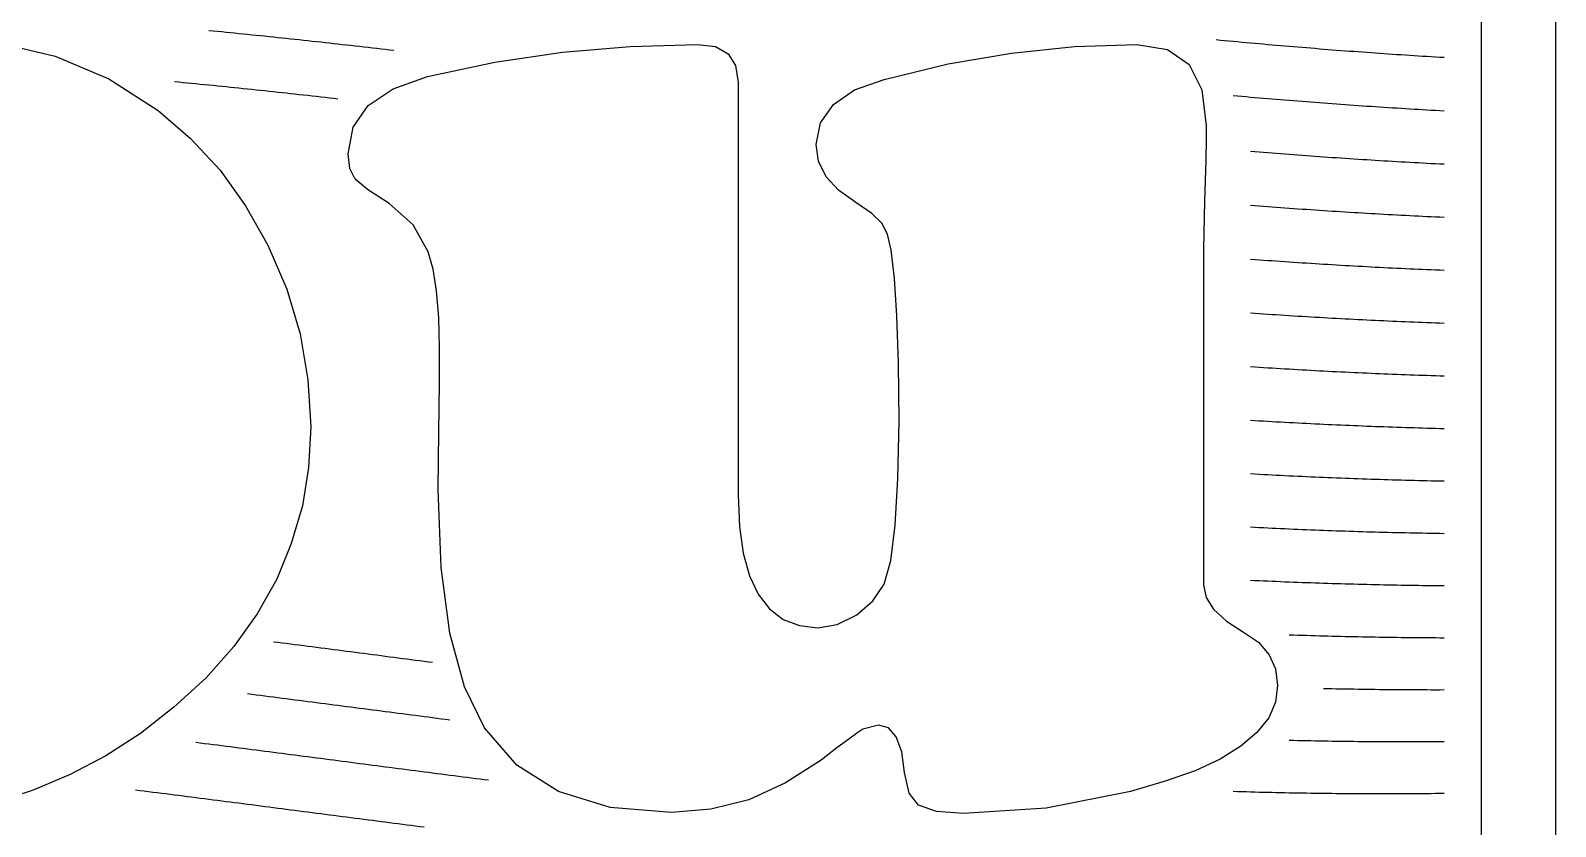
# Model space of a CAD drawing. Header units: millimetres. Extents: x 7 to 193, y 7 to 313.
# Drawn here: x 110.8 to 193, y 135.5 to 178.4 of the extents above; entities that cross this region are included whole.
import ezdxf

# ---------------------------------------------------------------- set-up
doc = ezdxf.new("R2010")
doc.units = ezdxf.units.MM
doc.layers.add('STUDY_GUIDES', color=7, linetype='Continuous')
doc.layers.add('STUDY_LETTER_BOUNDARY', color=7, linetype='Continuous')

msp = doc.modelspace()

# ---------------------------------------------------------------- linework, layer by layer
at = {"layer": 'STUDY_GUIDES'}
for points in [[(193, 301), (193, 19)], [(189, 300), (189, 20)], [(120.416, 178.4305), (120.648, 178.4082), (120.88, 178.3857), (121.112, 178.363), (121.344, 178.3403), (121.576, 178.3174), (121.808, 178.2944), (122.04, 178.2712), (122.272, 178.2479), (122.504, 178.2245), (122.736, 178.201), (122.968, 178.1773), (123.2, 178.1535), (123.432, 178.1296), (123.664, 178.1055), (123.896, 178.0814), (124.128, 178.0571), (124.36, 178.0327), (124.592, 178.0082), (124.824, 177.9835), (125.056, 177.9588), (125.288, 177.9339), (125.52, 177.9089), (125.752, 177.8839), (125.984, 177.8586), (126.216, 177.8333), (126.448, 177.8079), (126.68, 177.7824), (126.912, 177.7567), (127.144, 177.731), (127.376, 177.7051), (127.608, 177.6792), (127.84, 177.6531), (128.072, 177.627), (128.304, 177.6007), (128.536, 177.5744), (128.768, 177.5479), (129, 177.5214), (129.232, 177.4947), (129.464, 177.468), (129.696, 177.4411), (129.928, 177.4142), (130.16, 177.3872), (130.392, 177.3601)], [(174.704, 177.9346), (174.936, 177.9125), (175.168, 177.8907), (175.4, 177.8689), (175.632, 177.8473), (175.864, 177.8259), (176.096, 177.8046), (176.328, 177.7834), (176.56, 177.7624), (176.792, 177.7415), (177.024, 177.7208), (177.256, 177.7002), (177.488, 177.6798), (177.72, 177.6595), (177.952, 177.6394), (178.184, 177.6194), (178.416, 177.5996), (178.648, 177.5799), (178.88, 177.5604), (179.112, 177.541), (179.344, 177.5218), (179.576, 177.5027), (179.808, 177.4838), (180.04, 177.4651), (180.272, 177.4465), (180.504, 177.4281), (180.736, 177.4098), (180.968, 177.3917), (181.2, 177.3738), (181.432, 177.356), (181.664, 177.3384), (181.896, 177.3209), (182.128, 177.3037), (182.36, 177.2865), (182.592, 177.2696), (182.824, 177.2528), (183.056, 177.2362), (183.288, 177.2197), (183.52, 177.2035), (183.752, 177.1874), (183.984, 177.1714), (184.216, 177.1557), (184.448, 177.1401), (184.68, 177.1247), (184.912, 177.1094), (185.144, 177.0943), (185.376, 177.0794), (185.608, 177.0647), (185.84, 177.0502), (186.072, 177.0358), (186.304, 177.0216), (186.536, 177.0076), (186.768, 176.9938), (187, 176.9802)], [(118.56, 175.6755), (118.792, 175.6535), (119.024, 175.6312), (119.256, 175.6089), (119.488, 175.5864), (119.72, 175.5638), (119.952, 175.541), (120.184, 175.5181), (120.416, 175.4951), (120.648, 175.4719), (120.88, 175.4486), (121.112, 175.4252), (121.344, 175.4017), (121.576, 175.378), (121.808, 175.3542), (122.04, 175.3303), (122.272, 175.3063), (122.504, 175.2821), (122.736, 175.2579), (122.968, 175.2335), (123.2, 175.209), (123.432, 175.1843), (123.664, 175.1596), (123.896, 175.1347), (124.128, 175.1097), (124.36, 175.0846), (124.592, 175.0594), (124.824, 175.0341), (125.056, 175.0087), (125.288, 174.9832), (125.52, 174.9575), (125.752, 174.9318), (125.984, 174.906), (126.216, 174.88), (126.448, 174.854), (126.68, 174.8278), (126.912, 174.8016), (127.144, 174.7752), (127.376, 174.7487)], [(175.632, 174.9215), (175.864, 174.9009), (176.096, 174.8804), (176.328, 174.8602), (176.56, 174.84), (176.792, 174.82), (177.024, 174.8002), (177.256, 174.7805), (177.488, 174.761), (177.72, 174.7416), (177.952, 174.7224), (178.184, 174.7033), (178.416, 174.6844), (178.648, 174.6657), (178.88, 174.6471), (179.112, 174.6287), (179.344, 174.6104), (179.576, 174.5923), (179.808, 174.5743), (180.04, 174.5566), (180.272, 174.5389), (180.504, 174.5215), (180.736, 174.5042), (180.968, 174.4871), (181.2, 174.4701), (181.432, 174.4533), (181.664, 174.4367), (181.896, 174.4203), (182.128, 174.404), (182.36, 174.3879), (182.592, 174.3719), (182.824, 174.3562), (183.056, 174.3406), (183.288, 174.3251), (183.52, 174.3099), (183.752, 174.2948), (183.984, 174.2799), (184.216, 174.2652), (184.448, 174.2507), (184.68, 174.2363), (184.912, 174.2221), (185.144, 174.2081), (185.376, 174.1943), (185.608, 174.1806), (185.84, 174.1671), (186.072, 174.1538), (186.304, 174.1407), (186.536, 174.1278), (186.768, 174.1151), (187, 174.1025)], [(176.56, 171.923), (176.792, 171.9039), (177.024, 171.885), (177.256, 171.8663), (177.488, 171.8477), (177.72, 171.8292), (177.952, 171.811), (178.184, 171.7929), (178.416, 171.7749), (178.648, 171.7571), (178.88, 171.7395), (179.112, 171.722), (179.344, 171.7047), (179.576, 171.6876), (179.808, 171.6707), (180.04, 171.6539), (180.272, 171.6372), (180.504, 171.6208), (180.736, 171.6045), (180.968, 171.5884), (181.2, 171.5724), (181.432, 171.5567), (181.664, 171.5411), (181.896, 171.5256), (182.128, 171.5104), (182.36, 171.4953), (182.592, 171.4804), (182.824, 171.4657), (183.056, 171.4511), (183.288, 171.4367), (183.52, 171.4225), (183.752, 171.4085), (183.984, 171.3947), (184.216, 171.381), (184.448, 171.3676), (184.68, 171.3543), (184.912, 171.3411), (185.144, 171.3282), (185.376, 171.3155), (185.608, 171.3029), (185.84, 171.2905), (186.072, 171.2783), (186.304, 171.2663), (186.536, 171.2545), (186.768, 171.2428), (187, 171.2314)], [(176.56, 169.0115), (176.792, 168.9934), (177.024, 168.9755), (177.256, 168.9577), (177.488, 168.9401), (177.72, 168.9226), (177.952, 168.9053), (178.184, 168.8882), (178.416, 168.8712), (178.648, 168.8544), (178.88, 168.8378), (179.112, 168.8213), (179.344, 168.805), (179.576, 168.7889), (179.808, 168.7729), (180.04, 168.7571), (180.272, 168.7415), (180.504, 168.7261), (180.736, 168.7109), (180.968, 168.6958), (181.2, 168.6809), (181.432, 168.6661), (181.664, 168.6516), (181.896, 168.6372), (182.128, 168.623), (182.36, 168.609), (182.592, 168.5951), (182.824, 168.5815), (183.056, 168.568), (183.288, 168.5547), (183.52, 168.5416), (183.752, 168.5286), (183.984, 168.5159), (184.216, 168.5033), (184.448, 168.4909), (184.68, 168.4787), (184.912, 168.4667), (185.144, 168.4549), (185.376, 168.4432), (185.608, 168.4318), (185.84, 168.4205), (186.072, 168.4094), (186.304, 168.3985), (186.536, 168.3878), (186.768, 168.3773), (187, 168.3669)], [(176.56, 166.1058), (176.792, 166.0887), (177.024, 166.0717), (177.256, 166.0549), (177.488, 166.0383), (177.72, 166.0218), (177.952, 166.0055), (178.184, 165.9894), (178.416, 165.9734), (178.648, 165.9576), (178.88, 165.942), (179.112, 165.9266), (179.344, 165.9113), (179.576, 165.8962), (179.808, 165.8813), (180.04, 165.8666), (180.272, 165.852), (180.504, 165.8376), (180.736, 165.8234), (180.968, 165.8094), (181.2, 165.7956), (181.432, 165.7819), (181.664, 165.7684), (181.896, 165.7551), (182.128, 165.742), (182.36, 165.729), (182.592, 165.7163), (182.824, 165.7037), (183.056, 165.6913), (183.288, 165.6791), (183.52, 165.6671), (183.752, 165.6552), (183.984, 165.6436), (184.216, 165.6321), (184.448, 165.6208), (184.68, 165.6097), (184.912, 165.5988), (185.144, 165.5881), (185.376, 165.5776), (185.608, 165.5673), (185.84, 165.5571), (186.072, 165.5472), (186.304, 165.5374), (186.536, 165.5278), (186.768, 165.5185), (187, 165.5093)], [(176.56, 163.206), (176.792, 163.1899), (177.024, 163.1739), (177.256, 163.1581), (177.488, 163.1425), (177.72, 163.1271), (177.952, 163.1118), (178.184, 163.0967), (178.416, 163.0818), (178.648, 163.0671), (178.88, 163.0525), (179.112, 163.0381), (179.344, 163.0239), (179.576, 163.0099), (179.808, 162.996), (180.04, 162.9823), (180.272, 162.9688), (180.504, 162.9555), (180.736, 162.9424), (180.968, 162.9294), (181.2, 162.9167), (181.432, 162.9041), (181.664, 162.8917), (181.896, 162.8795), (182.128, 162.8674), (182.36, 162.8556), (182.592, 162.8439), (182.824, 162.8325), (183.056, 162.8212), (183.288, 162.8101), (183.52, 162.7992), (183.752, 162.7885), (183.984, 162.7779), (184.216, 162.7676), (184.448, 162.7574), (184.68, 162.7475), (184.912, 162.7377), (185.144, 162.7281), (185.376, 162.7188), (185.608, 162.7096), (185.84, 162.7006), (186.072, 162.6918), (186.304, 162.6831), (186.536, 162.6747), (186.768, 162.6665), (187, 162.6585)], [(176.56, 160.3123), (176.792, 160.2972), (177.024, 160.2823), (177.256, 160.2675), (177.488, 160.2529), (177.72, 160.2385), (177.952, 160.2243), (178.184, 160.2103), (178.416, 160.1964), (178.648, 160.1828), (178.88, 160.1693), (179.112, 160.1559), (179.344, 160.1428), (179.576, 160.1298), (179.808, 160.1171), (180.04, 160.1045), (180.272, 160.0921), (180.504, 160.0799), (180.736, 160.0678), (180.968, 160.056), (181.2, 160.0443), (181.432, 160.0328), (181.664, 160.0215), (181.896, 160.0104), (182.128, 159.9995), (182.36, 159.9888), (182.592, 159.9783), (182.824, 159.9679), (183.056, 159.9578), (183.288, 159.9478), (183.52, 159.938), (183.752, 159.9284), (183.984, 159.9191), (184.216, 159.9099), (184.448, 159.9008), (184.68, 159.892), (184.912, 159.8834), (185.144, 159.875), (185.376, 159.8668), (185.608, 159.8587), (185.84, 159.8509), (186.072, 159.8432), (186.304, 159.8358), (186.536, 159.8285), (186.768, 159.8215), (187, 159.8146)], [(176.56, 157.4248), (176.792, 157.4107), (177.024, 157.3969), (177.256, 157.3832), (177.488, 157.3697), (177.72, 157.3564), (177.952, 157.3432), (178.184, 157.3302), (178.416, 157.3175), (178.648, 157.3049), (178.88, 157.2925), (179.112, 157.2802), (179.344, 157.2682), (179.576, 157.2563), (179.808, 157.2447), (180.04, 157.2332), (180.272, 157.2219), (180.504, 157.2108), (180.736, 157.1999), (180.968, 157.1891), (181.2, 157.1786), (181.432, 157.1682), (181.664, 157.1581), (181.896, 157.1481), (182.128, 157.1383), (182.36, 157.1287), (182.592, 157.1193), (182.824, 157.1101), (183.056, 157.1011), (183.288, 157.0923), (183.52, 157.0837), (183.752, 157.0753), (183.984, 157.067), (184.216, 157.059), (184.448, 157.0511), (184.68, 157.0435), (184.912, 157.036), (185.144, 157.0288), (185.376, 157.0217), (185.608, 157.0148), (185.84, 157.0082), (186.072, 157.0017), (186.304, 156.9954), (186.536, 156.9893), (186.768, 156.9834), (187, 156.9778)], [(176.56, 154.5436), (176.792, 154.5307), (177.024, 154.5179), (177.256, 154.5053), (177.488, 154.4929), (177.72, 154.4806), (177.952, 154.4686), (178.184, 154.4567), (178.416, 154.445), (178.648, 154.4336), (178.88, 154.4223), (179.112, 154.4111), (179.344, 154.4002), (179.576, 154.3895), (179.808, 154.3789), (180.04, 154.3686), (180.272, 154.3584), (180.504, 154.3484), (180.736, 154.3386), (180.968, 154.329), (181.2, 154.3196), (181.432, 154.3104), (181.664, 154.3014), (181.896, 154.2926), (182.128, 154.284), (182.36, 154.2755), (182.592, 154.2673), (182.824, 154.2592), (183.056, 154.2514), (183.288, 154.2437), (183.52, 154.2362), (183.752, 154.229), (183.984, 154.2219), (184.216, 154.215), (184.448, 154.2084), (184.68, 154.2019), (184.912, 154.1956), (185.144, 154.1895), (185.376, 154.1836), (185.608, 154.1779), (185.84, 154.1724), (186.072, 154.1672), (186.304, 154.1621), (186.536, 154.1572), (186.768, 154.1525), (187, 154.148)], [(176.56, 151.669), (176.792, 151.6571), (177.024, 151.6454), (177.256, 151.6339), (177.488, 151.6226), (177.72, 151.6115), (177.952, 151.6006), (178.184, 151.5898), (178.416, 151.5793), (178.648, 151.5689), (178.88, 151.5587), (179.112, 151.5487), (179.344, 151.5389), (179.576, 151.5293), (179.808, 151.5199), (180.04, 151.5107), (180.272, 151.5017), (180.504, 151.4929), (180.736, 151.4842), (180.968, 151.4758), (181.2, 151.4675), (181.432, 151.4595), (181.664, 151.4516), (181.896, 151.444), (182.128, 151.4365), (182.36, 151.4292), (182.592, 151.4221), (182.824, 151.4153), (183.056, 151.4086), (183.288, 151.4021), (183.52, 151.3958), (183.752, 151.3897), (183.984, 151.3838), (184.216, 151.3781), (184.448, 151.3726), (184.68, 151.3673), (184.912, 151.3622), (185.144, 151.3573), (185.376, 151.3526), (185.608, 151.3481), (185.84, 151.3438), (186.072, 151.3397), (186.304, 151.3358), (186.536, 151.3321), (186.768, 151.3286), (187, 151.3253)], [(176.56, 148.8009), (176.792, 148.7902), (177.024, 148.7796), (177.256, 148.7692), (177.488, 148.759), (177.72, 148.7491), (177.952, 148.7393), (178.184, 148.7296), (178.416, 148.7202), (178.648, 148.711), (178.88, 148.702), (179.112, 148.6931), (179.344, 148.6845), (179.576, 148.676), (179.808, 148.6678), (180.04, 148.6597), (180.272, 148.6519), (180.504, 148.6442), (180.736, 148.6367), (180.968, 148.6294), (181.2, 148.6224), (181.432, 148.6155), (181.664, 148.6088), (181.896, 148.6023), (182.128, 148.596), (182.36, 148.5899), (182.592, 148.584), (182.824, 148.5783), (183.056, 148.5728), (183.288, 148.5675), (183.52, 148.5624), (183.752, 148.5575), (183.984, 148.5528), (184.216, 148.5483), (184.448, 148.544), (184.68, 148.5399), (184.912, 148.536), (185.144, 148.5322), (185.376, 148.5287), (185.608, 148.5254), (185.84, 148.5223), (186.072, 148.5194), (186.304, 148.5167), (186.536, 148.5142), (186.768, 148.5119), (187, 148.5098)], [(178.648, 145.86), (178.88, 145.8521), (179.112, 145.8444), (179.344, 145.8369), (179.576, 145.8297), (179.808, 145.8226), (180.04, 145.8157), (180.272, 145.809), (180.504, 145.8025), (180.736, 145.7962), (180.968, 145.7901), (181.2, 145.7842), (181.432, 145.7785), (181.664, 145.773), (181.896, 145.7677), (182.128, 145.7625), (182.36, 145.7576), (182.592, 145.7529), (182.824, 145.7484), (183.056, 145.7441), (183.288, 145.74), (183.52, 145.7361), (183.752, 145.7324), (183.984, 145.7289), (184.216, 145.7255), (184.448, 145.7224), (184.68, 145.7195), (184.912, 145.7168), (185.144, 145.7143), (185.376, 145.712), (185.608, 145.7099), (185.84, 145.708), (186.072, 145.7063), (186.304, 145.7048), (186.536, 145.7035), (186.768, 145.7024), (187, 145.7015)], [(123.896, 145.4867), (124.128, 145.4571), (124.36, 145.4275), (124.592, 145.3978), (124.824, 145.3681), (125.056, 145.3384), (125.288, 145.3086), (125.52, 145.2788), (125.752, 145.249), (125.984, 145.2191), (126.216, 145.1892), (126.448, 145.1593), (126.68, 145.1294), (126.912, 145.0994), (127.144, 145.0694), (127.376, 145.0394), (127.608, 145.0094), (127.84, 144.9794), (128.072, 144.9493), (128.304, 144.9192), (128.536, 144.8891), (128.768, 144.859), (129, 144.8289), (129.232, 144.7988), (129.464, 144.7687), (129.696, 144.7385), (129.928, 144.7084), (130.16, 144.6782), (130.392, 144.6481), (130.624, 144.6179), (130.856, 144.5877), (131.088, 144.5576), (131.32, 144.5274), (131.552, 144.4973), (131.784, 144.4671), (132.016, 144.437), (132.248, 144.4068), (132.48, 144.3767)], [(122.504, 142.6876), (122.736, 142.658), (122.968, 142.6284), (123.2, 142.5987), (123.432, 142.569), (123.664, 142.5393), (123.896, 142.5095), (124.128, 142.4797), (124.36, 142.4499), (124.592, 142.4201), (124.824, 142.3902), (125.056, 142.3603), (125.288, 142.3303), (125.52, 142.3004), (125.752, 142.2704), (125.984, 142.2404), (126.216, 142.2104), (126.448, 142.1803), (126.68, 142.1503), (126.912, 142.1202), (127.144, 142.0901), (127.376, 142.06), (127.608, 142.0299), (127.84, 141.9997), (128.072, 141.9696), (128.304, 141.9395), (128.536, 141.9093), (128.768, 141.8792), (129, 141.849), (129.232, 141.8189), (129.464, 141.7887), (129.696, 141.7585), (129.928, 141.7284), (130.16, 141.6982), (130.392, 141.6681), (130.624, 141.6379), (130.856, 141.6078), (131.088, 141.5777), (131.32, 141.5476), (131.552, 141.5174), (131.784, 141.4874), (132.016, 141.4573), (132.248, 141.4272), (132.48, 141.3972), (132.712, 141.3671), (132.944, 141.3371), (133.176, 141.3071), (133.408, 141.2772)], [(180.504, 142.9678), (180.736, 142.9627), (180.968, 142.9578), (181.2, 142.9531), (181.432, 142.9485), (181.664, 142.9442), (181.896, 142.9401), (182.128, 142.9362), (182.36, 142.9325), (182.592, 142.929), (182.824, 142.9256), (183.056, 142.9225), (183.288, 142.9196), (183.52, 142.9169), (183.752, 142.9144), (183.984, 142.9121), (184.216, 142.91), (184.448, 142.9081), (184.68, 142.9064), (184.912, 142.9049), (185.144, 142.9036), (185.376, 142.9025), (185.608, 142.9016), (185.84, 142.9009), (186.072, 142.9004), (186.304, 142.9001), (186.536, 142.9), (186.768, 142.9001), (187, 142.9004)], [(119.72, 140.0652), (119.952, 140.0359), (120.184, 140.0065), (120.416, 139.9771), (120.648, 139.9476), (120.88, 139.9181), (121.112, 139.8886), (121.344, 139.859), (121.576, 139.8293), (121.808, 139.7997), (122.04, 139.77), (122.272, 139.7403), (122.504, 139.7105), (122.736, 139.6807), (122.968, 139.6509), (123.2, 139.621), (123.432, 139.5911), (123.664, 139.5612), (123.896, 139.5313), (124.128, 139.5013), (124.36, 139.4713), (124.592, 139.4413), (124.824, 139.4113), (125.056, 139.3813), (125.288, 139.3512), (125.52, 139.3211), (125.752, 139.291), (125.984, 139.2609), (126.216, 139.2308), (126.448, 139.2007), (126.68, 139.1706), (126.912, 139.1404), (127.144, 139.1103), (127.376, 139.0801), (127.608, 139.05), (127.84, 139.0198), (128.072, 138.9897), (128.304, 138.9595), (128.536, 138.9293), (128.768, 138.8992), (129, 138.869), (129.232, 138.8389), (129.464, 138.8088), (129.696, 138.7786), (129.928, 138.7485), (130.16, 138.7184), (130.392, 138.6883), (130.624, 138.6582), (130.856, 138.6282), (131.088, 138.5981), (131.32, 138.5681), (131.552, 138.5381), (131.784, 138.5081), (132.016, 138.4781), (132.248, 138.4482), (132.48, 138.4183), (132.712, 138.3884), (132.944, 138.3585), (133.176, 138.3287), (133.408, 138.2989), (133.64, 138.2691), (133.872, 138.2393), (134.104, 138.2096), (134.336, 138.18), (134.568, 138.1503), (134.8, 138.1207), (135.032, 138.0912), (135.264, 138.0617), (135.496, 138.0322)], [(178.648, 140.1788), (178.88, 140.1733), (179.112, 140.168), (179.344, 140.1629), (179.576, 140.1579), (179.808, 140.1532), (180.04, 140.1487), (180.272, 140.1444), (180.504, 140.1402), (180.736, 140.1363), (180.968, 140.1326), (181.2, 140.1291), (181.432, 140.1257), (181.664, 140.1226), (181.896, 140.1197), (182.128, 140.117), (182.36, 140.1145), (182.592, 140.1122), (182.824, 140.11), (183.056, 140.1081), (183.288, 140.1064), (183.52, 140.1049), (183.752, 140.1036), (183.984, 140.1025), (184.216, 140.1016), (184.448, 140.1009), (184.68, 140.1004), (184.912, 140.1001), (185.144, 140.1), (185.376, 140.1001), (185.608, 140.1004), (185.84, 140.1009), (186.072, 140.1016), (186.304, 140.1026), (186.536, 140.1037), (186.768, 140.105), (187, 140.1065)], [(116.472, 137.4989), (116.704, 137.47), (116.936, 137.441), (117.168, 137.412), (117.4, 137.3829), (117.632, 137.3538), (117.864, 137.3246), (118.096, 137.2954), (118.328, 137.2661), (118.56, 137.2368), (118.792, 137.2074), (119.024, 137.178), (119.256, 137.1485), (119.488, 137.119), (119.72, 137.0895), (119.952, 137.0599), (120.184, 137.0303), (120.416, 137.0006), (120.648, 136.9709), (120.88, 136.9412), (121.112, 136.9114), (121.344, 136.8816), (121.576, 136.8518), (121.808, 136.822), (122.04, 136.7921), (122.272, 136.7622), (122.504, 136.7322), (122.736, 136.7023), (122.968, 136.6723), (123.2, 136.6423), (123.432, 136.6123), (123.664, 136.5822), (123.896, 136.5522), (124.128, 136.5221), (124.36, 136.492), (124.592, 136.4619), (124.824, 136.4318), (125.056, 136.4017), (125.288, 136.3715), (125.52, 136.3414), (125.752, 136.3112), (125.984, 136.2811), (126.216, 136.2509), (126.448, 136.2208), (126.68, 136.1906), (126.912, 136.1604), (127.144, 136.1303), (127.376, 136.1001), (127.608, 136.07), (127.84, 136.0398), (128.072, 136.0097), (128.304, 135.9796), (128.536, 135.9495), (128.768, 135.9194), (129, 135.8893), (129.232, 135.8592), (129.464, 135.8291), (129.696, 135.7991), (129.928, 135.769), (130.16, 135.739), (130.392, 135.709), (130.624, 135.6791), (130.856, 135.6491), (131.088, 135.6192), (131.32, 135.5893), (131.552, 135.5594), (131.784, 135.5296), (132.016, 135.4998)], [(175.632, 137.4232), (175.864, 137.4163), (176.096, 137.4096), (176.328, 137.4031), (176.56, 137.3968), (176.792, 137.3907), (177.024, 137.3847), (177.256, 137.379), (177.488, 137.3735), (177.72, 137.3681), (177.952, 137.363), (178.184, 137.3581), (178.416, 137.3534), (178.648, 137.3488), (178.88, 137.3445), (179.112, 137.3404), (179.344, 137.3364), (179.576, 137.3327), (179.808, 137.3292), (180.04, 137.3258), (180.272, 137.3227), (180.504, 137.3198), (180.736, 137.3171), (180.968, 137.3145), (181.2, 137.3122), (181.432, 137.3101), (181.664, 137.3082), (181.896, 137.3065), (182.128, 137.305), (182.36, 137.3036), (182.592, 137.3025), (182.824, 137.3016), (183.056, 137.3009), (183.288, 137.3004), (183.52, 137.3001), (183.752, 137.3), (183.984, 137.3001), (184.216, 137.3004), (184.448, 137.3009), (184.68, 137.3016), (184.912, 137.3025), (185.144, 137.3036), (185.376, 137.305), (185.608, 137.3065), (185.84, 137.3082), (186.072, 137.3101), (186.304, 137.3122), (186.536, 137.3145), (186.768, 137.3171), (187, 137.3198)]]:
    msp.add_lwpolyline(points, dxfattribs=at)
at = {"layer": 'STUDY_LETTER_BOUNDARY'}
msp.add_lwpolyline([(109.08, 177.77), (112.14, 177.05), (115.02, 175.82), (117.69, 174.11), (119.43, 172.61), (121.02, 170.9), (122.4, 168.98), (123.6, 166.85), (124.62, 164.48), (125.34, 162.08), (125.76, 159.59), (125.91, 157.07), (125.79, 154.88), (125.46, 152.81), (124.86, 150.77), (124.08, 148.85), (123.03, 146.99), (121.77, 145.22), (120.27, 143.54), (118.53, 141.95), (116.73, 140.54), (114.87, 139.34), (112.95, 138.32), (110.94, 137.48), (108.9, 136.82)], dxfattribs=at)
msp.add_lwpolyline([(148.95, 175.64), (148.95, 153.38), (149.01, 151.7), (149.22, 150.26), (149.55, 149.03), (150.03, 148.04), (150.63, 147.26), (151.38, 146.69), (152.25, 146.36), (153.24, 146.24), (154.29, 146.42), (155.34, 146.93), (156.21, 147.68), (156.81, 148.58), (157.17, 149.87), (157.41, 151.76), (157.56, 154.28), (157.62, 157.37), (157.59, 160.49), (157.5, 163.04), (157.38, 165.08), (157.2, 166.58), (156.99, 167.45), (156.69, 168.05), (156.15, 168.56), (155.28, 169.16), (154.35, 169.82), (153.69, 170.54), (153.27, 171.38), (153.15, 172.28), (153.39, 173.45), (154.08, 174.44), (155.22, 175.22), (156.81, 175.79), (160.26, 176.63), (163.68, 177.2), (167.07, 177.56), (170.43, 177.68), (172.08, 177.41), (173.25, 176.6), (173.94, 175.22), (174.18, 173.3), (174.18, 172.61), (174.15, 171.44), (174.09, 169.25), (174.03, 166.64), (174.03, 148.55), (174.18, 147.86), (174.57, 147.23), (175.26, 146.6), (176.19, 146), (177, 145.46), (177.57, 144.77), (177.9, 144.02), (178.02, 143.12), (177.9, 142.22), (177.54, 141.38), (176.91, 140.6), (176.04, 139.85), (174.93, 139.16), (173.58, 138.53), (171.96, 137.96), (170.1, 137.42), (165.54, 136.52), (161.1, 136.22), (159.63, 136.34), (158.67, 136.67), (158.16, 137.33), (157.92, 138.44), (157.77, 139.55), (157.47, 140.36), (157.05, 140.84), (156.51, 140.99), (155.67, 140.78), (155.4, 140.6), (154.92, 140.24), (154.26, 139.76), (153.42, 139.1), (151.5, 137.87), (149.52, 136.97), (147.48, 136.46), (145.35, 136.28), (142.05, 136.55), (139.26, 137.42), (137.01, 138.83), (135.27, 140.84), (134.19, 143.06), (133.41, 145.94), (132.93, 149.48), (132.78, 153.68), (132.81, 156.8), (132.84, 159.41), (132.84, 160.58), (132.84, 161.3), (132.81, 162.95), (132.69, 164.39), (132.51, 165.56), (132.24, 166.49), (131.43, 167.96), (130.14, 169.1), (128.97, 169.85), (128.31, 170.42), (128.01, 170.99), (127.92, 171.77), (128.19, 173.21), (129, 174.38), (130.35, 175.28), (132.21, 175.94), (135.84, 176.72), (139.47, 177.26), (143.13, 177.56), (146.76, 177.68), (147.72, 177.56), (148.41, 177.17), (148.8, 176.54), (148.95, 175.64)], close=True, dxfattribs=at)

doc.saveas('drawing.dxf')
